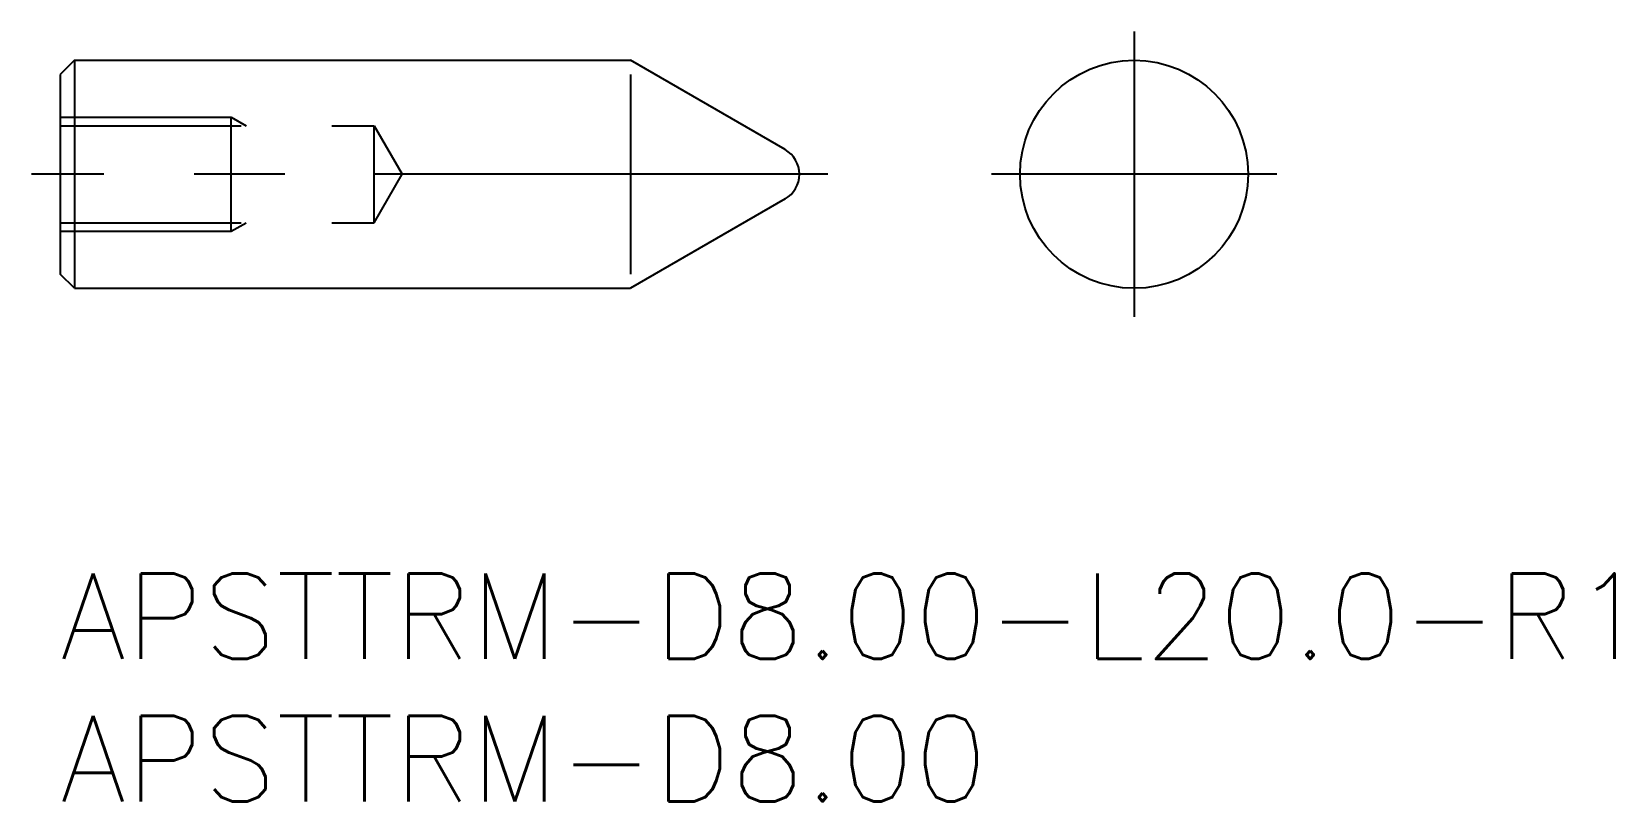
# Model space of a CAD drawing. Extents: x -1 to 54.5, y -8 to 19.
import ezdxf

# ---------------------------------------------------------------- set-up
doc = ezdxf.new("R2010")
doc.units = 0
doc.header["$LTSCALE"] = 0.5
doc.linetypes.add('CENTER', pattern=[50.8, 31.75, -6.35, 6.35, -6.35])
doc.linetypes.add('DASHED', pattern=[19.05, 12.7, -6.35])
for name, color, linetype in [('MSM_CENTER', 1, 'CENTER'), ('MSM_CONTINUOUS', 7, 'CONTINUOUS'), ('MSM_DASHED', 4, 'DASHED'), ('MSM_NARROW', 5, 'CONTINUOUS'), ('MSM_PART_NUMBER', 7, 'CONTINUOUS')]:
    doc.layers.add(name, color=color, linetype=linetype)
doc.styles.get("Standard").update_dxf_attribs({"font": 'txt.shx', "height": 1, "bigfont": 'bigfont.shx'})

# ---------------------------------------------------------------- blocks, each defined once
blk = doc.blocks.new('*U13')
at = {"layer": 'MSM_PART_NUMBER'}
blk.add_text('APSTTRM-D8.00-L20.0-R1', height=3, dxfattribs=at).set_placement((0, -3))
blk = doc.blocks.new('*U14')
at = {"layer": 'MSM_PART_NUMBER'}
blk.add_text('APSTTRM-D8.00', height=3, dxfattribs=at).set_placement((0, -8))

msp = doc.modelspace()

# ---------------------------------------------------------------- linework, layer by layer
at = {"layer": 'MSM_CENTER'}
for p, q in [((37.668, 19.005), (37.668, 8.995)), ((26.928, 14), (-1, 14)), ((42.673, 14), (32.663, 14))]:
    msp.add_line(p, q, dxfattribs=at)
at = {"layer": 'MSM_CONTINUOUS'}
for p, q in [((0.5, 18), (0, 17.5)), ((0.5, 18), (20, 18)), ((0.5, 18), (0.5, 10)), ((25.428, 14.866), (20, 18)), ((0, 17.5), (0, 10.5)), ((25.428, 13.134), (20, 10)), ((0.5, 10), (0, 10.5)), ((0.5, 10), (20, 10))]:
    msp.add_line(p, q, dxfattribs=at)
msp.add_circle((37.668, 14), 4, dxfattribs=at)
msp.add_arc((24.928, 14), 1, 300, 60, dxfattribs=at)
at = {"layer": 'MSM_DASHED'}
for p, q in [((0, 16), (6, 16)), ((0, 15.7), (11.019, 15.7)), ((6, 12), (6, 16)), ((6, 16), (6.52, 15.7)), ((11.019, 12.3), (11.019, 15.7)), ((11.019, 15.7), (12, 14)), ((11.019, 12.3), (12, 14)), ((0, 12.3), (11.019, 12.3)), ((6, 12), (6.52, 12.3)), ((0, 12), (6, 12))]:
    msp.add_line(p, q, dxfattribs=at)
at = {"layer": 'MSM_NARROW'}
msp.add_line((20, 17.5), (20, 10.5), dxfattribs=at)

# ---------------------------------------------------------------- block references
at = {"layer": 'MSM_CONTINUOUS'}
for name in ['*U13', '*U14']:
    msp.add_blockref(name, (0, 0), dxfattribs=at)

doc.saveas('drawing.dxf')
